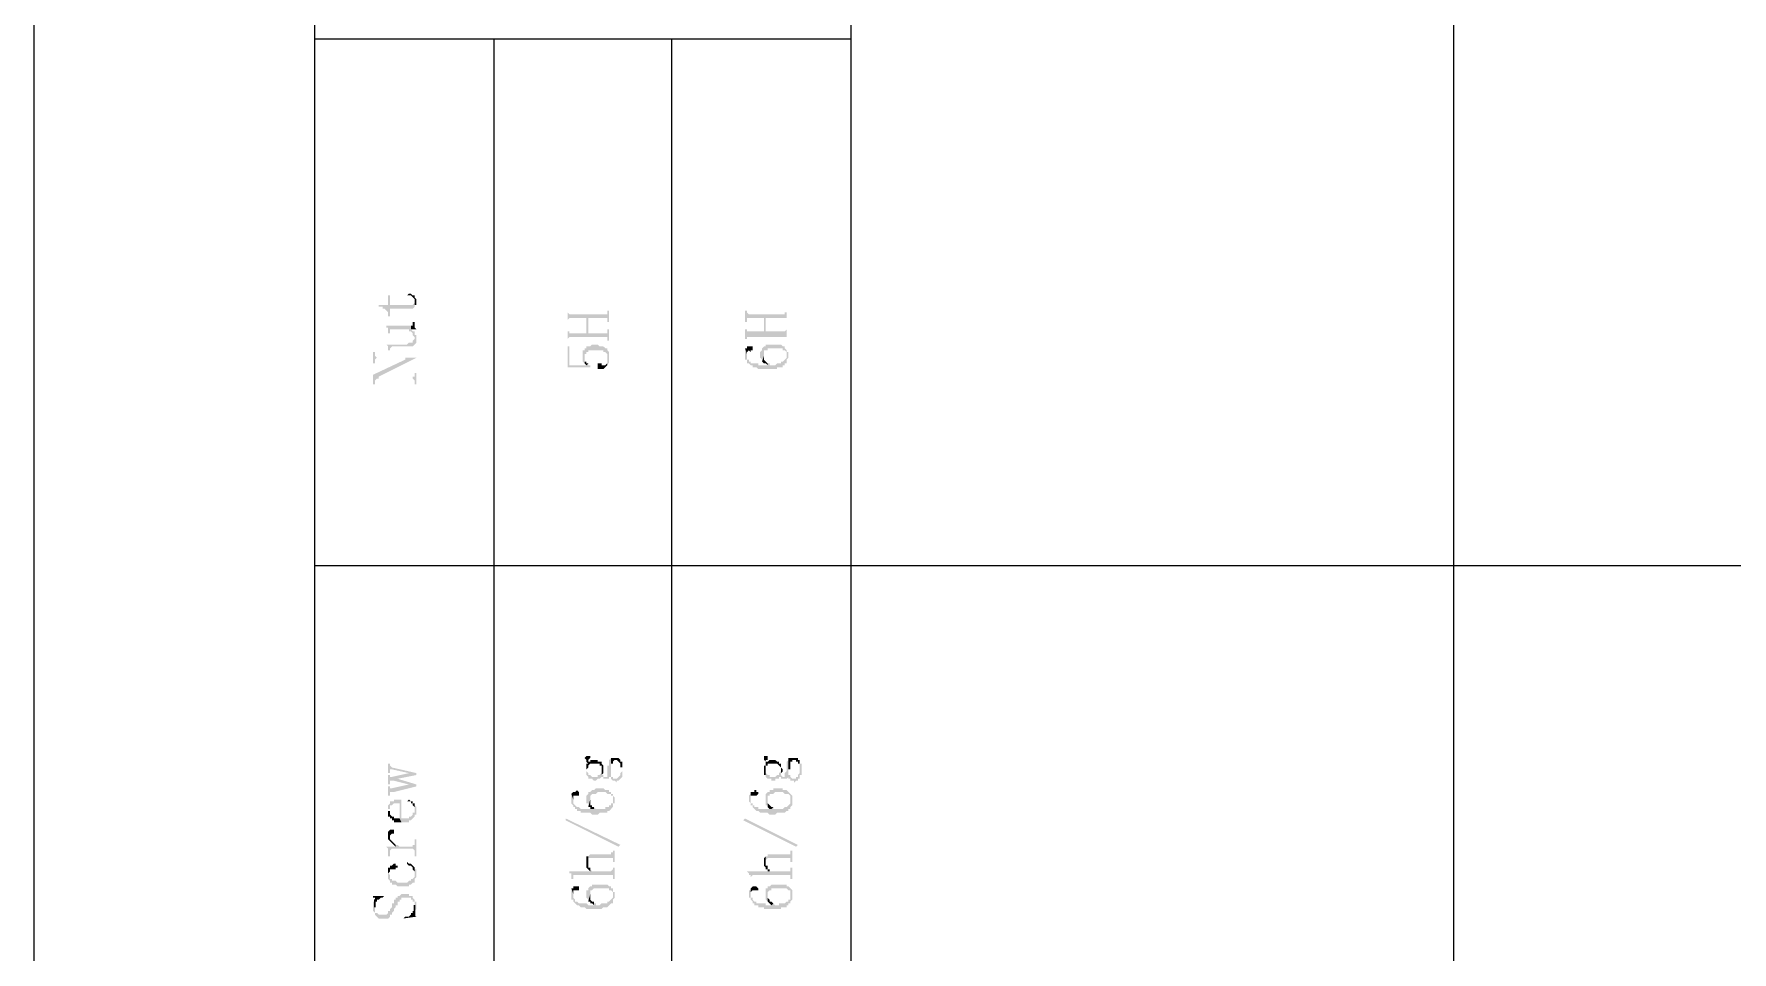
# Model space of a CAD drawing. Header units: millimetres. Extents: x 7018 to 13530, y 4187 to 5692.
# Drawn here: x 12184.84 to 12225.43, y 5115.31 to 5137.25 of the extents above; entities that cross this region are included whole.
import ezdxf

# ---------------------------------------------------------------- set-up
doc = ezdxf.new("R2010")
doc.units = ezdxf.units.MM

msp = doc.modelspace()

# ---------------------------------------------------------------- hatches: boundary and pattern name
at = {"transparency": 33554559}
for points in [[(12193.086, 5130.777), (12193.086, 5130.732), (12193.176, 5130.732), (12193.176, 5130.686), (12193.221, 5130.686), (12193.266, 5130.641), (12193.266, 5130.641), (12193.311, 5130.596), (12193.311, 5130.506), (12193.357, 5130.506), (12193.357, 5130.686), (12193.898, 5130.686), (12193.943, 5130.732), (12193.943, 5130.867), (12193.943, 5130.822), (12193.943, 5130.822), (12193.898, 5130.777), (12193.357, 5130.777), (12193.357, 5131.002), (12193.311, 5131.002), (12193.311, 5130.777)], [(12193.763, 5131.002), (12193.853, 5131.002), (12193.898, 5130.957), (12193.898, 5130.957), (12193.943, 5130.912), (12193.943, 5130.732), (12193.943, 5130.777), (12193.988, 5130.777), (12193.988, 5130.867), (12193.988, 5130.912), (12193.943, 5130.957), (12193.943, 5131.002), (12193.898, 5131.002), (12193.853, 5131.048), (12193.808, 5131.048)], [(12193.853, 5130.28), (12193.853, 5130.19), (12193.988, 5130.19), (12193.943, 5130.235), (12193.943, 5130.28), (12193.943, 5130.371), (12193.898, 5130.371), (12193.898, 5130.325), (12193.898, 5130.28), (12193.898, 5130.28)], [(12197.599, 5130.641), (12197.599, 5130.371), (12197.599, 5130.416), (12197.599, 5130.416), (12197.644, 5130.461), (12198.05, 5130.461), (12198.05, 5130.1), (12198.095, 5130.461), (12198.547, 5130.461), (12198.547, 5130.416), (12198.547, 5130.371), (12198.592, 5130.371), (12198.592, 5130.641), (12198.547, 5130.641), (12198.547, 5130.596), (12198.547, 5130.551), (12197.644, 5130.551), (12197.599, 5130.596)], [(12197.599, 5130.19), (12197.599, 5129.919), (12197.599, 5129.964), (12197.599, 5129.964), (12197.644, 5130.009), (12198.547, 5130.009), (12198.547, 5129.919), (12198.592, 5129.919), (12198.592, 5130.19), (12198.547, 5130.19), (12198.547, 5130.145), (12198.547, 5130.1), (12198.095, 5130.1), (12198.095, 5130.461), (12198.05, 5130.1), (12197.644, 5130.1), (12197.644, 5130.145), (12197.599, 5130.145), (12197.599, 5130.19)], [(12201.841, 5130.641), (12201.841, 5130.371), (12201.887, 5130.371), (12201.887, 5130.461), (12202.293, 5130.461), (12202.293, 5130.145), (12202.338, 5130.461), (12202.834, 5130.461), (12202.834, 5130.371), (12202.834, 5130.641), (12202.834, 5130.596), (12202.789, 5130.596), (12202.789, 5130.551), (12201.932, 5130.551), (12201.887, 5130.596), (12201.887, 5130.641), (12201.887, 5130.641)], [(12201.841, 5130.19), (12201.841, 5129.964), (12201.887, 5129.964), (12201.887, 5130.009), (12202.834, 5130.009), (12202.834, 5129.964), (12202.834, 5130.19), (12202.834, 5130.19), (12202.789, 5130.145), (12202.338, 5130.145), (12202.338, 5130.461), (12202.293, 5130.145), (12201.887, 5130.145), (12201.887, 5130.19), (12201.887, 5130.19)], [(12193.266, 5130.28), (12193.266, 5130.235), (12193.311, 5130.235), (12193.311, 5130.19), (12193.311, 5130.1), (12193.357, 5130.1), (12193.357, 5130.145), (12193.357, 5130.19), (12193.808, 5130.19), (12193.808, 5130.145), (12193.853, 5130.145), (12193.898, 5130.1), (12193.898, 5130.055), (12193.898, 5130.055), (12193.943, 5130.009), (12193.943, 5129.964), (12193.943, 5130.145), (12193.898, 5130.145), (12193.853, 5130.19), (12193.853, 5130.28)], [(12193.266, 5129.829), (12193.266, 5129.829), (12193.311, 5129.784), (12193.311, 5129.739), (12193.311, 5129.694), (12193.357, 5129.694), (12193.357, 5129.739), (12193.357, 5129.739), (12193.402, 5129.784), (12193.898, 5129.784), (12193.943, 5129.829), (12193.943, 5129.829), (12193.988, 5129.874), (12193.988, 5129.964), (12193.988, 5130.055), (12193.943, 5130.055), (12193.943, 5130.1), (12193.943, 5130.145), (12193.943, 5129.964), (12193.943, 5129.964), (12193.898, 5129.919), (12193.898, 5129.874), (12193.808, 5129.874), (12193.763, 5129.829)], [(12192.95, 5129.648), (12192.95, 5129.378), (12192.995, 5129.378), (12192.995, 5129.468), (12192.995, 5129.468), (12193.041, 5129.513), (12193.718, 5129.513), (12193.718, 5129.468), (12193.988, 5129.513), (12193.041, 5129.513), (12192.995, 5129.558), (12192.995, 5129.648)], [(12197.599, 5129.784), (12197.599, 5129.287), (12198.141, 5129.287), (12198.141, 5129.333), (12198.095, 5129.333), (12198.095, 5129.378), (12198.05, 5129.333), (12197.644, 5129.333), (12197.644, 5129.784)], [(12197.96, 5129.558), (12197.96, 5129.513), (12197.96, 5129.423), (12197.96, 5129.423), (12198.005, 5129.378), (12198.005, 5129.558), (12198.005, 5129.603), (12198.05, 5129.603), (12198.05, 5129.648), (12198.095, 5129.648), (12198.095, 5129.694), (12198.456, 5129.694), (12198.456, 5129.648), (12198.502, 5129.648), (12198.547, 5129.603), (12198.547, 5129.558), (12198.547, 5129.378), (12198.592, 5129.378), (12198.592, 5129.468), (12198.592, 5129.558), (12198.592, 5129.648), (12198.592, 5129.648), (12198.547, 5129.694), (12198.547, 5129.739), (12198.502, 5129.739), (12198.456, 5129.784), (12198.366, 5129.784), (12198.321, 5129.829), (12198.186, 5129.829), (12198.141, 5129.784), (12198.05, 5129.784), (12198.05, 5129.739), (12198.005, 5129.739), (12198.005, 5129.694), (12197.96, 5129.694), (12197.96, 5129.603), (12197.96, 5129.603)], [(12201.841, 5129.739), (12201.887, 5129.603), (12201.887, 5129.648), (12201.887, 5129.648), (12201.932, 5129.694), (12201.932, 5129.694), (12201.977, 5129.648), (12201.977, 5129.694), (12202.022, 5129.694), (12202.022, 5129.739), (12202.022, 5129.784), (12201.887, 5129.784), (12201.887, 5129.739)], [(12201.841, 5129.603), (12201.841, 5129.513), (12201.841, 5129.468), (12201.887, 5129.468), (12201.887, 5129.378), (12201.932, 5129.378), (12201.977, 5129.333), (12202.022, 5129.333), (12202.022, 5129.287), (12202.112, 5129.287), (12202.157, 5129.242), (12202.609, 5129.242), (12202.609, 5129.287), (12202.744, 5129.287), (12202.744, 5129.333), (12202.789, 5129.333), (12202.789, 5129.378), (12202.834, 5129.378), (12202.834, 5129.558), (12202.834, 5129.513), (12202.834, 5129.513), (12202.789, 5129.468), (12202.789, 5129.468), (12202.744, 5129.423), (12202.699, 5129.423), (12202.699, 5129.378), (12202.609, 5129.378), (12202.563, 5129.333), (12202.428, 5129.333), (12202.428, 5129.378), (12202.383, 5129.378), (12202.383, 5129.333), (12202.157, 5129.333), (12202.157, 5129.378), (12201.977, 5129.378), (12201.977, 5129.423), (12201.932, 5129.423), (12201.932, 5129.468), (12201.887, 5129.468), (12201.887, 5129.558), (12201.887, 5129.603), (12201.841, 5129.739), (12201.841, 5129.648), (12201.841, 5129.648)], [(12202.202, 5129.558), (12202.202, 5129.513), (12202.202, 5129.513), (12202.248, 5129.468), (12202.248, 5129.423), (12202.248, 5129.423), (12202.293, 5129.558), (12202.293, 5129.603), (12202.293, 5129.694), (12202.383, 5129.694), (12202.383, 5129.739), (12202.744, 5129.739), (12202.744, 5129.694), (12202.789, 5129.694), (12202.834, 5129.648), (12202.834, 5129.603), (12202.834, 5129.423), (12202.834, 5129.468), (12202.879, 5129.513), (12202.879, 5129.558), (12202.879, 5129.648), (12202.834, 5129.648), (12202.834, 5129.694), (12202.834, 5129.694), (12202.789, 5129.739), (12202.789, 5129.784), (12202.744, 5129.784), (12202.699, 5129.829), (12202.338, 5129.829), (12202.338, 5129.784), (12202.293, 5129.784), (12202.248, 5129.739), (12202.248, 5129.694), (12202.202, 5129.648), (12202.202, 5129.603)], [(12202.248, 5129.423), (12202.293, 5129.378), (12202.338, 5129.378), (12202.383, 5129.333), (12202.383, 5129.378), (12202.383, 5129.378), (12202.338, 5129.423), (12202.338, 5129.423), (12202.293, 5129.468), (12202.293, 5129.558), (12202.293, 5129.558)], [(12192.95, 5129.107), (12192.95, 5128.881), (12192.995, 5128.881), (12192.995, 5128.971), (12192.995, 5128.971), (12193.041, 5129.017), (12193.086, 5129.062), (12193.988, 5129.513), (12193.718, 5129.468)], [(12193.041, 5129.017), (12193.898, 5129.017), (12193.943, 5128.971), (12193.943, 5128.881), (12193.988, 5128.881), (12193.988, 5129.152), (12193.943, 5129.152), (12193.943, 5129.062), (12193.898, 5129.062), (12193.898, 5129.017), (12193.086, 5129.017), (12193.086, 5129.062)], [(12198.005, 5129.378), (12198.005, 5129.378), (12198.05, 5129.333), (12198.05, 5129.333), (12198.095, 5129.378), (12198.05, 5129.378), (12198.05, 5129.423), (12198.005, 5129.423), (12198.005, 5129.513), (12198.005, 5129.513)], [(12198.321, 5129.287), (12198.321, 5129.242), (12198.456, 5129.242), (12198.502, 5129.287), (12198.502, 5129.287), (12198.547, 5129.333), (12198.547, 5129.513), (12198.547, 5129.468), (12198.547, 5129.378), (12198.547, 5129.378), (12198.502, 5129.333), (12198.411, 5129.333), (12198.411, 5129.378), (12198.321, 5129.378), (12198.321, 5129.333)], [(12193.311, 5119.81), (12193.311, 5119.584), (12193.357, 5119.584), (12193.357, 5119.629), (12193.357, 5119.674), (12193.402, 5119.674), (12193.808, 5119.584), (12193.808, 5119.584), (12193.988, 5119.539), (12193.988, 5119.584), (12193.402, 5119.719), (12193.402, 5119.719), (12193.357, 5119.764), (12193.357, 5119.81)], [(12198.005, 5119.945), (12198.005, 5119.945), (12198.05, 5119.9), (12198.05, 5119.855), (12198.095, 5119.81), (12198.095, 5119.9), (12198.095, 5119.9), (12198.141, 5119.945), (12198.141, 5119.99), (12198.05, 5119.99)], [(12198.05, 5119.539), (12198.095, 5119.494), (12198.095, 5119.449), (12198.186, 5119.449), (12198.231, 5119.403), (12198.276, 5119.403), (12198.321, 5119.449), (12198.366, 5119.449), (12198.411, 5119.494), (12198.456, 5119.494), (12198.456, 5119.449), (12198.592, 5119.449), (12198.592, 5119.494), (12198.637, 5119.494), (12198.637, 5119.449), (12198.637, 5119.449), (12198.682, 5119.403), (12198.727, 5119.403), (12198.772, 5119.358), (12198.772, 5119.403), (12198.818, 5119.403), (12198.863, 5119.449), (12198.863, 5119.449), (12198.908, 5119.494), (12198.908, 5119.539), (12198.908, 5119.674), (12198.908, 5119.719), (12198.908, 5119.81), (12198.908, 5119.855), (12198.908, 5119.674), (12198.908, 5119.629), (12198.863, 5119.584), (12198.863, 5119.539), (12198.863, 5119.539), (12198.818, 5119.494), (12198.818, 5119.494), (12198.772, 5119.449), (12198.682, 5119.449), (12198.682, 5119.494), (12198.637, 5119.494), (12198.637, 5119.539), (12198.637, 5119.945), (12198.592, 5119.9), (12198.592, 5119.81), (12198.592, 5119.764), (12198.547, 5119.764), (12198.547, 5119.674), (12198.547, 5119.629), (12198.547, 5119.539), (12198.547, 5119.494), (12198.456, 5119.494), (12198.456, 5119.539), (12198.411, 5119.539), (12198.411, 5119.674), (12198.411, 5119.629), (12198.411, 5119.584), (12198.411, 5119.584), (12198.366, 5119.539), (12198.321, 5119.539), (12198.321, 5119.494), (12198.186, 5119.494), (12198.141, 5119.539), (12198.095, 5119.539), (12198.095, 5119.584), (12198.095, 5119.584), (12198.05, 5119.629), (12198.05, 5119.674)], [(12198.05, 5119.674), (12198.05, 5119.629), (12198.05, 5119.539), (12198.05, 5119.674), (12198.05, 5119.674), (12198.095, 5119.719), (12198.095, 5119.764), (12198.095, 5119.764), (12198.141, 5119.81), (12198.366, 5119.81), (12198.366, 5119.764), (12198.411, 5119.764), (12198.411, 5119.674), (12198.411, 5119.539), (12198.456, 5119.584), (12198.456, 5119.674), (12198.456, 5119.764), (12198.456, 5119.764), (12198.411, 5119.81), (12198.411, 5119.855), (12198.321, 5119.855), (12198.321, 5119.9), (12198.141, 5119.9), (12198.141, 5119.855), (12198.095, 5119.855), (12198.095, 5119.9), (12198.095, 5119.81), (12198.05, 5119.81), (12198.05, 5119.764)], [(12198.637, 5119.945), (12198.637, 5119.539), (12198.637, 5119.584), (12198.637, 5119.674), (12198.637, 5119.719), (12198.637, 5119.81), (12198.682, 5119.81), (12198.682, 5119.855), (12198.682, 5119.855), (12198.727, 5119.9), (12198.772, 5119.9), (12198.818, 5119.855), (12198.818, 5119.855), (12198.863, 5119.81), (12198.863, 5119.719), (12198.908, 5119.719), (12198.908, 5119.674), (12198.908, 5119.855), (12198.863, 5119.855), (12198.863, 5119.9), (12198.863, 5119.9), (12198.818, 5119.945)], [(12202.293, 5119.945), (12202.293, 5119.9), (12202.293, 5119.9), (12202.338, 5119.855), (12202.338, 5119.81), (12202.338, 5119.9), (12202.383, 5119.9), (12202.383, 5119.945), (12202.383, 5119.99), (12202.293, 5119.99)], [(12202.293, 5119.674), (12202.293, 5119.629), (12202.293, 5119.539), (12202.338, 5119.539), (12202.338, 5119.674), (12202.338, 5119.764), (12202.383, 5119.764), (12202.383, 5119.81), (12202.609, 5119.81), (12202.654, 5119.764), (12202.654, 5119.764), (12202.699, 5119.719), (12202.699, 5119.674), (12202.699, 5119.539), (12202.699, 5119.584), (12202.699, 5119.584), (12202.744, 5119.629), (12202.744, 5119.674), (12202.744, 5119.674), (12202.699, 5119.719), (12202.699, 5119.764), (12202.699, 5119.81), (12202.654, 5119.81), (12202.654, 5119.855), (12202.609, 5119.855), (12202.563, 5119.9), (12202.428, 5119.9), (12202.383, 5119.855), (12202.338, 5119.855), (12202.338, 5119.9), (12202.338, 5119.81), (12202.338, 5119.764), (12202.293, 5119.764)], [(12202.338, 5119.539), (12202.338, 5119.494), (12202.338, 5119.494), (12202.383, 5119.449), (12202.473, 5119.449), (12202.473, 5119.403), (12202.563, 5119.403), (12202.563, 5119.449), (12202.654, 5119.449), (12202.654, 5119.494), (12202.699, 5119.494), (12202.699, 5119.449), (12202.834, 5119.449), (12202.879, 5119.494), (12202.879, 5119.449), (12202.925, 5119.449), (12202.925, 5119.403), (12203.015, 5119.403), (12203.015, 5119.358), (12203.06, 5119.403), (12203.105, 5119.403), (12203.105, 5119.449), (12203.15, 5119.449), (12203.15, 5119.494), (12203.15, 5119.539), (12203.195, 5119.539), (12203.195, 5119.674), (12203.195, 5119.719), (12203.195, 5119.81), (12203.15, 5119.81), (12203.15, 5119.855), (12203.15, 5119.674), (12203.15, 5119.584), (12203.15, 5119.584), (12203.105, 5119.539), (12203.105, 5119.494), (12203.06, 5119.494), (12203.06, 5119.449), (12202.97, 5119.449), (12202.925, 5119.494), (12202.925, 5119.539), (12202.879, 5119.539), (12202.879, 5119.945), (12202.879, 5119.9), (12202.879, 5119.9), (12202.834, 5119.855), (12202.834, 5119.81), (12202.834, 5119.764), (12202.834, 5119.674), (12202.834, 5119.629), (12202.834, 5119.629), (12202.789, 5119.584), (12202.789, 5119.539), (12202.789, 5119.494), (12202.744, 5119.494), (12202.699, 5119.539), (12202.699, 5119.674), (12202.699, 5119.629), (12202.699, 5119.629), (12202.654, 5119.584), (12202.654, 5119.539), (12202.609, 5119.539), (12202.563, 5119.494), (12202.428, 5119.494), (12202.428, 5119.539), (12202.383, 5119.539), (12202.338, 5119.584), (12202.338, 5119.674)], [(12202.879, 5119.945), (12202.879, 5119.539), (12202.879, 5119.584), (12202.879, 5119.674), (12202.925, 5119.674), (12202.925, 5119.719), (12202.925, 5119.81), (12202.925, 5119.855), (12202.97, 5119.855), (12202.97, 5119.9), (12203.06, 5119.9), (12203.06, 5119.855), (12203.105, 5119.855), (12203.105, 5119.81), (12203.15, 5119.81), (12203.15, 5119.719), (12203.15, 5119.674), (12203.15, 5119.855), (12203.15, 5119.9), (12203.105, 5119.9), (12203.105, 5119.945), (12202.925, 5119.945)], [(12193.311, 5119.539), (12193.311, 5119.313), (12193.357, 5119.313), (12193.357, 5119.358), (12193.357, 5119.403), (12193.447, 5119.403), (12193.537, 5119.449), (12193.988, 5119.539), (12193.808, 5119.584), (12193.402, 5119.494), (12193.357, 5119.494), (12193.357, 5119.539), (12193.357, 5119.539)], [(12193.447, 5119.403), (12193.808, 5119.313), (12193.808, 5119.313), (12193.988, 5119.268), (12193.988, 5119.313), (12193.537, 5119.449)], [(12193.311, 5119.268), (12193.311, 5119.042), (12193.357, 5119.042), (12193.357, 5119.088), (12193.357, 5119.133), (12193.447, 5119.133), (12193.988, 5119.268), (12193.808, 5119.313), (12193.402, 5119.223), (12193.357, 5119.223), (12193.357, 5119.268), (12193.357, 5119.268)], [(12197.689, 5119.088), (12197.734, 5118.952), (12197.734, 5118.997), (12197.734, 5119.042), (12197.87, 5119.042), (12197.87, 5119.088), (12197.87, 5119.133), (12197.87, 5119.133), (12197.825, 5119.178), (12197.825, 5119.178), (12197.779, 5119.133), (12197.734, 5119.133)], [(12197.689, 5118.997), (12197.689, 5118.907), (12197.689, 5118.862), (12197.689, 5118.862), (12197.734, 5118.817), (12197.734, 5118.772), (12197.779, 5118.772), (12197.779, 5118.726), (12197.825, 5118.726), (12197.825, 5118.681), (12197.915, 5118.681), (12197.915, 5118.636), (12198.141, 5118.636), (12198.186, 5118.591), (12198.321, 5118.591), (12198.366, 5118.636), (12198.547, 5118.636), (12198.547, 5118.681), (12198.592, 5118.681), (12198.637, 5118.726), (12198.637, 5118.726), (12198.682, 5118.772), (12198.682, 5118.952), (12198.682, 5118.907), (12198.682, 5118.862), (12198.637, 5118.862), (12198.637, 5118.817), (12198.592, 5118.817), (12198.592, 5118.772), (12198.502, 5118.772), (12198.502, 5118.726), (12198.276, 5118.726), (12198.231, 5118.772), (12198.231, 5118.726), (12197.915, 5118.726), (12197.87, 5118.772), (12197.825, 5118.772), (12197.779, 5118.817), (12197.779, 5118.817), (12197.734, 5118.862), (12197.734, 5118.952), (12197.734, 5118.952), (12197.689, 5119.088)], [(12198.05, 5118.952), (12198.05, 5118.862), (12198.095, 5118.862), (12198.095, 5118.817), (12198.095, 5118.772), (12198.141, 5118.952), (12198.141, 5119.042), (12198.141, 5119.042), (12198.186, 5119.088), (12198.276, 5119.088), (12198.321, 5119.133), (12198.502, 5119.133), (12198.547, 5119.088), (12198.637, 5119.088), (12198.637, 5119.042), (12198.682, 5119.042), (12198.682, 5118.952), (12198.682, 5118.772), (12198.682, 5118.862), (12198.727, 5118.862), (12198.727, 5118.952), (12198.727, 5118.997), (12198.727, 5118.997), (12198.682, 5119.042), (12198.682, 5119.088), (12198.637, 5119.088), (12198.637, 5119.133), (12198.592, 5119.133), (12198.592, 5119.178), (12198.502, 5119.178), (12198.456, 5119.223), (12198.276, 5119.223), (12198.231, 5119.178), (12198.186, 5119.178), (12198.141, 5119.133), (12198.095, 5119.133), (12198.095, 5119.088), (12198.095, 5119.088), (12198.05, 5119.042), (12198.05, 5118.997), (12198.05, 5118.997)], [(12201.932, 5118.997), (12201.932, 5118.907), (12201.932, 5118.907), (12201.977, 5118.862), (12201.977, 5118.817), (12202.022, 5118.817), (12202.022, 5118.772), (12202.022, 5118.772), (12202.067, 5118.726), (12202.067, 5118.726), (12202.112, 5118.681), (12202.157, 5118.681), (12202.202, 5118.636), (12202.383, 5118.636), (12202.428, 5118.591), (12202.563, 5118.591), (12202.609, 5118.636), (12202.789, 5118.636), (12202.834, 5118.681), (12202.879, 5118.681), (12202.879, 5118.726), (12202.925, 5118.726), (12202.925, 5118.772), (12202.925, 5118.952), (12202.925, 5118.907), (12202.925, 5118.862), (12202.925, 5118.862), (12202.879, 5118.817), (12202.879, 5118.817), (12202.834, 5118.772), (12202.789, 5118.772), (12202.744, 5118.726), (12202.518, 5118.726), (12202.518, 5118.772), (12202.473, 5118.726), (12202.157, 5118.726), (12202.157, 5118.772), (12202.067, 5118.772), (12202.067, 5118.817), (12202.022, 5118.817), (12202.022, 5118.862), (12201.977, 5118.862), (12201.977, 5118.952), (12201.977, 5119.088), (12201.977, 5119.088), (12201.932, 5119.042)], [(12201.977, 5119.088), (12201.977, 5118.952), (12201.977, 5118.997), (12201.977, 5119.042), (12202.112, 5119.042), (12202.157, 5119.088), (12202.157, 5119.133), (12202.112, 5119.133), (12202.112, 5119.178), (12202.067, 5119.178), (12202.067, 5119.133), (12201.977, 5119.133)], [(12202.338, 5118.952), (12202.338, 5118.862), (12202.338, 5118.817), (12202.383, 5118.817), (12202.383, 5118.772), (12202.383, 5118.952), (12202.383, 5119.042), (12202.428, 5119.042), (12202.428, 5119.088), (12202.518, 5119.088), (12202.563, 5119.133), (12202.744, 5119.133), (12202.789, 5119.088), (12202.879, 5119.088), (12202.925, 5119.042), (12202.925, 5118.952), (12202.925, 5118.772), (12202.97, 5118.817), (12202.97, 5118.862), (12202.97, 5118.952), (12202.97, 5118.997), (12202.97, 5119.042), (12202.97, 5119.042), (12202.925, 5119.088), (12202.925, 5119.088), (12202.879, 5119.133), (12202.879, 5119.133), (12202.834, 5119.178), (12202.744, 5119.178), (12202.744, 5119.223), (12202.518, 5119.223), (12202.518, 5119.178), (12202.428, 5119.178), (12202.428, 5119.133), (12202.383, 5119.133), (12202.338, 5119.088), (12202.338, 5118.997), (12202.338, 5118.997)], [(12193.311, 5118.817), (12193.311, 5118.681), (12193.311, 5118.726), (12193.357, 5118.726), (12193.357, 5118.772), (12193.357, 5118.817), (12193.402, 5118.817), (12193.447, 5118.862), (12193.582, 5118.862), (12193.582, 5118.501), (12193.627, 5118.411), (12193.808, 5118.411), (12193.808, 5118.456), (12193.853, 5118.456), (12193.898, 5118.501), (12193.898, 5118.501), (12193.943, 5118.546), (12193.943, 5118.591), (12193.988, 5118.591), (12193.988, 5118.681), (12193.988, 5118.726), (12193.988, 5118.772), (12193.943, 5118.817), (12193.943, 5118.862), (12193.943, 5118.726), (12193.943, 5118.636), (12193.898, 5118.636), (12193.898, 5118.591), (12193.898, 5118.591), (12193.853, 5118.546), (12193.808, 5118.546), (12193.808, 5118.501), (12193.627, 5118.501), (12193.627, 5118.952), (12193.447, 5118.952), (12193.447, 5118.907), (12193.357, 5118.907), (12193.357, 5118.862), (12193.357, 5118.862)], [(12193.311, 5118.681), (12193.311, 5118.591), (12193.311, 5118.546), (12193.357, 5118.546), (12193.357, 5118.501), (12193.402, 5118.501), (12193.402, 5118.456), (12193.447, 5118.456), (12193.447, 5118.411), (12193.627, 5118.411), (12193.582, 5118.501), (12193.447, 5118.501), (12193.447, 5118.546), (12193.402, 5118.546), (12193.357, 5118.591), (12193.357, 5118.681), (12193.311, 5118.681), (12193.311, 5118.817), (12193.311, 5118.772), (12193.311, 5118.726)], [(12193.763, 5118.907), (12193.853, 5118.907), (12193.853, 5118.862), (12193.898, 5118.862), (12193.898, 5118.817), (12193.898, 5118.817), (12193.943, 5118.772), (12193.943, 5118.726), (12193.943, 5118.862), (12193.898, 5118.862), (12193.898, 5118.907), (12193.853, 5118.907), (12193.808, 5118.952), (12193.808, 5118.952)], [(12198.095, 5118.772), (12198.141, 5118.772), (12198.141, 5118.726), (12198.231, 5118.726), (12198.231, 5118.772), (12198.186, 5118.772), (12198.186, 5118.817), (12198.141, 5118.817), (12198.141, 5118.907), (12198.141, 5118.952)], [(12202.383, 5118.772), (12202.383, 5118.772), (12202.428, 5118.726), (12202.473, 5118.726), (12202.518, 5118.772), (12202.473, 5118.772), (12202.428, 5118.817), (12202.428, 5118.817), (12202.383, 5118.862), (12202.383, 5118.907), (12202.383, 5118.952)], [(12193.311, 5118.095), (12193.311, 5118.049), (12193.311, 5118.004), (12193.357, 5117.959), (12193.357, 5118.095), (12193.357, 5118.095), (12193.402, 5118.14), (12193.447, 5118.14), (12193.447, 5118.185), (12193.447, 5118.23), (12193.357, 5118.23), (12193.311, 5118.185), (12193.311, 5118.14)], [(12198.863, 5117.869), (12198.818, 5117.824), (12197.554, 5118.456), (12197.554, 5118.501)], [(12203.105, 5117.869), (12203.06, 5117.824), (12201.796, 5118.456), (12201.841, 5118.501)], [(12193.266, 5117.824), (12193.266, 5117.824), (12193.311, 5117.779), (12193.311, 5117.734), (12193.311, 5117.643), (12193.311, 5117.598), (12193.357, 5117.598), (12193.357, 5117.734), (12193.357, 5117.734), (12193.402, 5117.779), (12193.898, 5117.779), (12193.943, 5117.734), (12193.943, 5117.598), (12193.988, 5117.598), (12193.988, 5118.004), (12193.943, 5118.004), (12193.943, 5117.869), (12193.898, 5117.869), (12193.898, 5117.824), (12193.582, 5117.824), (12193.537, 5117.869), (12193.492, 5117.869), (12193.492, 5117.824)], [(12193.357, 5117.959), (12193.357, 5117.959), (12193.402, 5117.914), (12193.402, 5117.914), (12193.447, 5117.869), (12193.447, 5117.869), (12193.492, 5117.824), (12193.492, 5117.869), (12193.492, 5117.869), (12193.447, 5117.914), (12193.447, 5117.914), (12193.402, 5117.959), (12193.402, 5117.959), (12193.357, 5118.004), (12193.357, 5118.049), (12193.357, 5118.095)], [(12193.311, 5117.192), (12193.311, 5117.102), (12193.311, 5117.057), (12193.311, 5117.192), (12193.311, 5117.192), (12193.357, 5117.237), (12193.357, 5117.282), (12193.492, 5117.282), (12193.492, 5117.327), (12193.537, 5117.327), (12193.537, 5117.372), (12193.492, 5117.372), (12193.492, 5117.418), (12193.447, 5117.418), (12193.402, 5117.372), (12193.357, 5117.372), (12193.357, 5117.327), (12193.311, 5117.327), (12193.311, 5117.237), (12193.311, 5117.237)], [(12193.763, 5117.418), (12193.763, 5117.418), (12193.808, 5117.372), (12193.853, 5117.372), (12193.898, 5117.327), (12193.898, 5117.282), (12193.943, 5117.237), (12193.943, 5117.192), (12193.943, 5117.327), (12193.898, 5117.372), (12193.898, 5117.372), (12193.853, 5117.418), (12193.808, 5117.418), (12193.763, 5117.463)], [(12198.05, 5117.463), (12198.05, 5117.418), (12198.05, 5117.327), (12198.05, 5117.327), (12198.095, 5117.282), (12198.095, 5117.282), (12198.141, 5117.237), (12198.141, 5117.282), (12198.141, 5117.327), (12198.095, 5117.327), (12198.095, 5117.372), (12198.095, 5117.598), (12198.05, 5117.598), (12198.05, 5117.553), (12198.05, 5117.508)], [(12198.095, 5117.598), (12198.095, 5117.463), (12198.095, 5117.508), (12198.095, 5117.553), (12198.682, 5117.553), (12198.682, 5117.463), (12198.727, 5117.463), (12198.727, 5117.734), (12198.682, 5117.734), (12198.682, 5117.688), (12198.637, 5117.688), (12198.637, 5117.643), (12198.141, 5117.643)], [(12202.293, 5117.463), (12202.293, 5117.418), (12202.293, 5117.372), (12202.338, 5117.327), (12202.338, 5117.282), (12202.383, 5117.282), (12202.383, 5117.237), (12202.428, 5117.237), (12202.428, 5117.282), (12202.383, 5117.282), (12202.383, 5117.327), (12202.383, 5117.372), (12202.338, 5117.372), (12202.338, 5117.598), (12202.338, 5117.598), (12202.293, 5117.553), (12202.293, 5117.508)], [(12202.338, 5117.598), (12202.338, 5117.463), (12202.338, 5117.508), (12202.338, 5117.508), (12202.383, 5117.553), (12202.925, 5117.553), (12202.925, 5117.463), (12202.97, 5117.463), (12202.97, 5117.734), (12202.925, 5117.734), (12202.925, 5117.688), (12202.925, 5117.643), (12202.383, 5117.643), (12202.383, 5117.598)], [(12193.311, 5117.057), (12193.357, 5117.011), (12193.357, 5116.966), (12193.402, 5116.966), (12193.402, 5116.921), (12193.492, 5116.921), (12193.537, 5116.876), (12193.808, 5116.876), (12193.808, 5116.921), (12193.853, 5116.921), (12193.898, 5116.966), (12193.943, 5116.966), (12193.943, 5117.011), (12193.943, 5117.057), (12193.988, 5117.102), (12193.988, 5117.192), (12193.988, 5117.282), (12193.943, 5117.282), (12193.943, 5117.327), (12193.943, 5117.192), (12193.943, 5117.147), (12193.943, 5117.102), (12193.898, 5117.057), (12193.853, 5117.057), (12193.853, 5117.011), (12193.808, 5117.011), (12193.763, 5116.966), (12193.537, 5116.966), (12193.492, 5117.011), (12193.402, 5117.011), (12193.402, 5117.057), (12193.357, 5117.057), (12193.357, 5117.102), (12193.357, 5117.147), (12193.311, 5117.192)], [(12197.644, 5117.237), (12197.644, 5117.192), (12197.689, 5117.192), (12197.689, 5117.147), (12197.689, 5117.057), (12197.734, 5117.057), (12197.734, 5117.102), (12197.734, 5117.147), (12198.682, 5117.147), (12198.682, 5117.057), (12198.727, 5117.057), (12198.727, 5117.327), (12198.682, 5117.327), (12198.682, 5117.282), (12198.682, 5117.282), (12198.637, 5117.237), (12198.186, 5117.237), (12198.141, 5117.282), (12198.141, 5117.237)], [(12201.887, 5117.237), (12201.887, 5117.237), (12201.932, 5117.192), (12201.932, 5117.147), (12201.977, 5117.147), (12201.977, 5117.057), (12201.977, 5117.102), (12201.977, 5117.102), (12202.022, 5117.147), (12202.925, 5117.147), (12202.925, 5117.057), (12202.97, 5117.057), (12202.97, 5117.327), (12202.925, 5117.327), (12202.925, 5117.282), (12202.925, 5117.237), (12202.428, 5117.237), (12202.428, 5117.282), (12202.428, 5117.237)], [(12192.95, 5116.38), (12192.95, 5116.289), (12192.95, 5116.289), (12192.995, 5116.244), (12192.995, 5116.199), (12192.995, 5116.199), (12193.041, 5116.154), (12193.041, 5116.154), (12193.086, 5116.109), (12193.311, 5116.109), (12193.357, 5116.154), (12193.357, 5116.199), (12193.402, 5116.199), (12193.402, 5116.244), (12193.402, 5116.244), (12193.447, 5116.289), (12193.447, 5116.334), (12193.492, 5116.38), (12193.492, 5116.425), (12193.537, 5116.425), (12193.537, 5116.515), (12193.582, 5116.515), (12193.582, 5116.56), (12193.627, 5116.56), (12193.627, 5116.605), (12193.853, 5116.605), (12193.853, 5116.56), (12193.898, 5116.56), (12193.898, 5116.515), (12193.943, 5116.515), (12193.943, 5116.425), (12193.943, 5116.244), (12193.943, 5116.289), (12193.988, 5116.334), (12193.988, 5116.425), (12193.988, 5116.515), (12193.943, 5116.515), (12193.943, 5116.56), (12193.943, 5116.56), (12193.898, 5116.605), (12193.898, 5116.65), (12193.808, 5116.65), (12193.808, 5116.696), (12193.627, 5116.696), (12193.582, 5116.65), (12193.537, 5116.65), (12193.537, 5116.605), (12193.492, 5116.605), (12193.492, 5116.56), (12193.447, 5116.56), (12193.447, 5116.47), (12193.402, 5116.47), (12193.402, 5116.38), (12193.357, 5116.334), (12193.357, 5116.289), (12193.311, 5116.289), (12193.311, 5116.244), (12193.311, 5116.244), (12193.266, 5116.199), (12193.086, 5116.199), (12193.041, 5116.244), (12192.995, 5116.244), (12192.995, 5116.334), (12192.995, 5116.515), (12192.95, 5116.515), (12192.95, 5116.425), (12192.95, 5116.425)], [(12192.95, 5116.65), (12192.95, 5116.605), (12192.995, 5116.605), (12192.995, 5116.425), (12192.995, 5116.515), (12193.041, 5116.515), (12193.041, 5116.56), (12193.086, 5116.56), (12193.131, 5116.605), (12193.176, 5116.605), (12193.221, 5116.65), (12193.176, 5116.65)], [(12197.689, 5116.831), (12197.734, 5116.696), (12197.734, 5116.741), (12197.734, 5116.786), (12197.87, 5116.786), (12197.87, 5116.831), (12197.87, 5116.876), (12197.734, 5116.876), (12197.734, 5116.831)], [(12197.689, 5116.696), (12197.689, 5116.605), (12197.689, 5116.56), (12197.734, 5116.56), (12197.734, 5116.515), (12197.734, 5116.515), (12197.779, 5116.47), (12197.779, 5116.47), (12197.825, 5116.425), (12197.87, 5116.425), (12197.915, 5116.38), (12198.005, 5116.38), (12198.05, 5116.334), (12198.411, 5116.334), (12198.456, 5116.38), (12198.547, 5116.38), (12198.592, 5116.425), (12198.592, 5116.425), (12198.637, 5116.47), (12198.682, 5116.47), (12198.682, 5116.65), (12198.682, 5116.605), (12198.682, 5116.605), (12198.637, 5116.56), (12198.637, 5116.56), (12198.592, 5116.515), (12198.547, 5116.515), (12198.547, 5116.47), (12198.411, 5116.47), (12198.366, 5116.425), (12198.276, 5116.425), (12198.276, 5116.47), (12198.231, 5116.47), (12198.231, 5116.425), (12198.095, 5116.425), (12198.05, 5116.47), (12197.87, 5116.47), (12197.825, 5116.515), (12197.779, 5116.515), (12197.779, 5116.56), (12197.734, 5116.605), (12197.734, 5116.65), (12197.734, 5116.696), (12197.689, 5116.831), (12197.689, 5116.786), (12197.689, 5116.741)], [(12198.05, 5116.696), (12198.05, 5116.605), (12198.05, 5116.605), (12198.095, 5116.56), (12198.095, 5116.515), (12198.095, 5116.515), (12198.141, 5116.696), (12198.141, 5116.741), (12198.141, 5116.786), (12198.186, 5116.786), (12198.231, 5116.831), (12198.592, 5116.831), (12198.592, 5116.786), (12198.637, 5116.786), (12198.682, 5116.741), (12198.682, 5116.515), (12198.682, 5116.56), (12198.682, 5116.56), (12198.727, 5116.605), (12198.727, 5116.696), (12198.727, 5116.741), (12198.682, 5116.741), (12198.682, 5116.831), (12198.637, 5116.831), (12198.637, 5116.876), (12198.592, 5116.876), (12198.547, 5116.921), (12198.186, 5116.921), (12198.186, 5116.876), (12198.141, 5116.876), (12198.095, 5116.831), (12198.095, 5116.786), (12198.05, 5116.786)], [(12198.095, 5116.515), (12198.141, 5116.515), (12198.141, 5116.47), (12198.186, 5116.47), (12198.231, 5116.425), (12198.231, 5116.515), (12198.186, 5116.515), (12198.141, 5116.56), (12198.141, 5116.605), (12198.141, 5116.696)], [(12201.932, 5116.696), (12201.932, 5116.605), (12201.977, 5116.605), (12201.977, 5116.56), (12201.977, 5116.56), (12202.022, 5116.515), (12202.022, 5116.47), (12202.067, 5116.47), (12202.067, 5116.425), (12202.157, 5116.425), (12202.157, 5116.38), (12202.293, 5116.38), (12202.293, 5116.334), (12202.699, 5116.334), (12202.699, 5116.38), (12202.834, 5116.38), (12202.834, 5116.425), (12202.879, 5116.425), (12202.879, 5116.47), (12202.925, 5116.47), (12202.925, 5116.65), (12202.925, 5116.605), (12202.925, 5116.56), (12202.879, 5116.56), (12202.879, 5116.515), (12202.834, 5116.515), (12202.789, 5116.47), (12202.654, 5116.47), (12202.654, 5116.425), (12202.563, 5116.425), (12202.518, 5116.47), (12202.518, 5116.47), (12202.473, 5116.425), (12202.338, 5116.425), (12202.338, 5116.47), (12202.112, 5116.47), (12202.112, 5116.515), (12202.067, 5116.515), (12202.022, 5116.56), (12202.022, 5116.605), (12201.977, 5116.605), (12201.977, 5116.65), (12201.977, 5116.831), (12201.977, 5116.786), (12201.932, 5116.786), (12201.932, 5116.741)], [(12201.977, 5116.831), (12201.977, 5116.696), (12201.977, 5116.741), (12201.977, 5116.741), (12202.022, 5116.786), (12202.157, 5116.786), (12202.157, 5116.831), (12202.157, 5116.831), (12202.112, 5116.876), (12202.022, 5116.876)], [(12202.338, 5116.696), (12202.338, 5116.605), (12202.338, 5116.56), (12202.338, 5116.56), (12202.383, 5116.515), (12202.383, 5116.696), (12202.383, 5116.741), (12202.383, 5116.741), (12202.428, 5116.786), (12202.473, 5116.786), (12202.473, 5116.831), (12202.834, 5116.831), (12202.879, 5116.786), (12202.925, 5116.786), (12202.925, 5116.741), (12202.925, 5116.515), (12202.97, 5116.56), (12202.97, 5116.605), (12202.97, 5116.696), (12202.97, 5116.741), (12202.97, 5116.786), (12202.925, 5116.831), (12202.925, 5116.831), (12202.879, 5116.876), (12202.834, 5116.876), (12202.834, 5116.921), (12202.473, 5116.921), (12202.428, 5116.876), (12202.383, 5116.876), (12202.383, 5116.831), (12202.338, 5116.831), (12202.338, 5116.786)], [(12202.383, 5116.515), (12202.383, 5116.515), (12202.428, 5116.47), (12202.428, 5116.47), (12202.473, 5116.425), (12202.518, 5116.47), (12202.473, 5116.515), (12202.428, 5116.515), (12202.428, 5116.56), (12202.428, 5116.56), (12202.383, 5116.605), (12202.383, 5116.696)], [(12193.672, 5116.109), (12193.672, 5116.109), (12193.988, 5116.154), (12193.988, 5116.154), (12193.943, 5116.199), (12193.943, 5116.334), (12193.943, 5116.289), (12193.898, 5116.289), (12193.898, 5116.244), (12193.853, 5116.244), (12193.853, 5116.199), (12193.853, 5116.199), (12193.808, 5116.154), (12193.718, 5116.154)]]:
    msp.add_hatch(color=256, dxfattribs=at).paths.add_polyline_path(points)

# ---------------------------------------------------------------- linework, layer by layer
for p, q in [((12191.551, 5242.873), (12191.551, 4956.132)), ((12218.776, 5242.873), (12218.776, 4986.912)), ((12204.369, 5124.548), (12600.807, 5124.548))]:
    msp.add_line(p, q)
for points in [[(12604.845, 4951.873), (12604.845, 5248.873), (12184.845, 5248.873), (12184.845, 4951.873)], [(12192.995, 5116.515), (12192.995, 5116.38), (12192.995, 5116.425), (12192.995, 5116.56), (12192.995, 5116.56)], [(12193.943, 5116.334), (12193.943, 5116.199), (12193.943, 5116.244), (12193.943, 5116.425), (12193.943, 5116.38)]]:
    msp.add_lwpolyline(points, close=True)
for points in [[(12204.369, 5242.873), (12204.369, 4956.132)], [(12191.551, 5137.14), (12204.369, 5137.14)], [(12195.839, 5137.14), (12195.839, 5099.455)], [(12200.081, 5137.14), (12200.081, 5099.455)], [(12191.551, 5124.548), (12204.369, 5124.548)]]:
    msp.add_lwpolyline(points)

doc.saveas('drawing.dxf')
